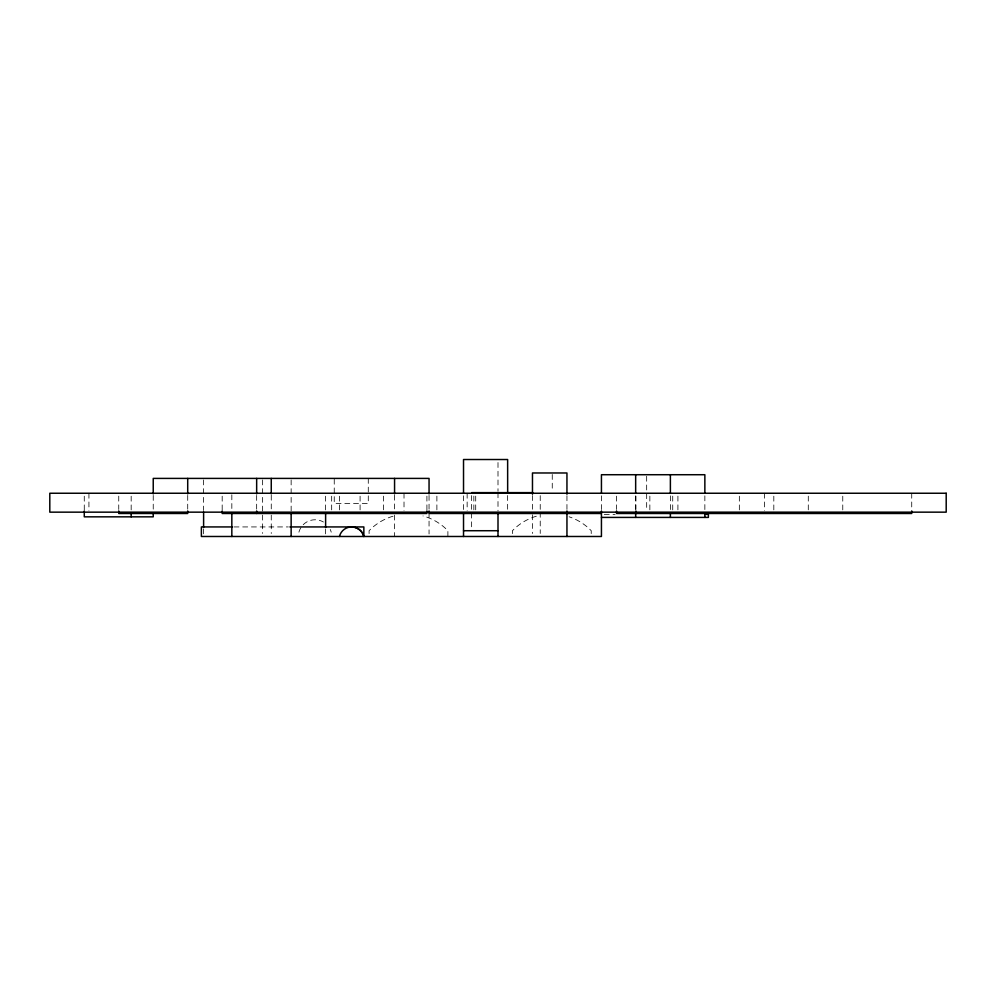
<?xml version="1.0" encoding="UTF-8"?>
<svg xmlns="http://www.w3.org/2000/svg" width="996" height="996" viewBox="0 0 996 996"><rect width="100%" height="100%" fill="white"/><g stroke="black" fill="none" stroke-linecap="round" stroke-linejoin="round"><path stroke-width="0.75" stroke-dasharray="4.98 3.74" d="M604.298 514.359L615.13 514.359M233.985 526.934L288.342 526.934M911.726 493.244L911.726 509.454M842.765 496.195L842.765 510.936M808.291 496.133L808.291 510.599M773.817 496.195L773.817 510.936M764.455 493.244L764.455 510.699M739.343 496.195L739.343 510.936M704.857 495.846L704.857 510.936M677.915 496.133L677.915 510.599M672.723 496.157L672.723 510.699M670.383 495.846L670.383 510.936M649.853 496.133L649.853 510.599M646.665 476.262L646.665 510.014M635.909 496.195L635.909 509.454M635.66 495.846L635.66 509.454M616.549 496.133L616.549 509.454M601.435 495.846L601.435 510.936M591.226 533.607L591.226 530.719A54.743 54.743 0 0 0 569.114 516.787M566.948 495.747L566.948 509.417M552.257 474.482L552.257 491.115M540.23 495.647L540.23 510.774M540.23 512.293L540.23 533.47M532.474 495.547L532.474 513.251M532.474 514.795L532.474 533.483M512.43 533.607L512.43 530.719A54.743 54.743 0 0 1 537.342 515.928M507.636 495.547L507.636 510.164M498 462.53L498 491.265M498 492.783L498 510.936M475.702 496.133L475.702 510.936M473.847 496.133L473.847 510.599M471.631 495.647L471.631 528.926M467.149 493.244L467.149 510.699M463.526 495.809L463.526 510.936M447.889 536.483L447.889 530.719A54.743 54.743 0 0 0 422.976 515.928M436.883 496.133L436.883 510.599M429.052 495.435L429.052 510.936M429.052 512.43L429.052 533.993M426.911 496.133L426.911 510.936M404.015 493.244L404.015 510.699M394.565 495.211L394.565 513.562M394.565 515.094L394.565 536.483M383.585 496.133L383.585 510.936M369.093 533.607L369.093 530.719A54.743 54.743 0 0 1 394.005 515.928M368.283 478.404L368.283 503.515L334.245 503.515L334.245 478.404M360.091 496.195L360.091 510.936M339.549 496.195L339.549 510.936M331.668 496.195L331.668 510.936M325.617 496.195L325.617 510.936M325.617 528.976L325.617 533.881M291.143 479.948L291.143 510.936M271.261 495.211L271.261 513.562M271.261 515.094L271.261 533.483M262.633 479.935L262.633 513.562M262.633 515.094L262.633 533.433M256.657 495.435L256.657 510.936M231.831 494.788L231.831 513.488M222.183 496.195L222.183 510.936M203.607 479.935L203.607 510.5M203.607 528.851L203.607 536.483M187.709 495.435L187.709 510.936M153.235 495.435L153.235 510.936M131.173 496.195L131.173 510.936M118.748 496.133L118.748 509.454M88.93 493.244L88.93 510.699M84.274 496.195L84.274 510.936M298.912 532.163A16.72 16.72 0 0 1 323.426 522.004M330.224 529.424A16.72 16.72 0 0 1 331.22 532.163"/><path stroke-width="1.49" d="M348.886 527.245C355.335 525.714 362.332 530.034 363.851 536.483A12.575 12.575 0 0 0 339.437 536.483M471.631 492.622L532.611 492.622M601.435 513.488L429.052 513.488L429.052 510.936M704.857 514.359L708.38 514.359L708.38 517.41L601.435 517.41M232.429 526.934L201.379 526.934L201.379 536.483L601.435 536.483L601.435 510.936M289.898 526.934L363.851 526.934L363.851 536.483M463.526 530.719L498 530.719M911.726 510.936L911.726 513.488L616.549 513.488L616.549 510.936M704.857 492.833L704.857 474.719L601.435 474.719L601.435 492.833M704.857 513.089L704.857 517.41M670.383 474.719L670.383 492.833M670.383 513.525L670.383 517.41M635.909 510.936L635.909 513.488M635.66 474.719L635.66 493.244M635.66 513.525L635.66 517.41M566.948 494.228L566.948 472.976L532.474 472.976L532.474 494.228M566.948 510.936L566.948 536.483M507.661 493.182L507.636 459.517L463.526 459.517L463.526 492.783M498 513.936L498 536.483M463.526 513.936L463.526 536.483M429.052 493.892L429.052 478.404L153.235 478.404L153.235 493.892M426.911 510.936L426.911 513.488L222.183 513.488L222.183 510.936M394.565 478.404L394.565 493.892M325.617 513.936L325.617 527.469M291.143 513.488L291.143 536.483M271.261 478.404L271.261 493.892M256.657 478.404L256.657 493.892M256.657 510.936L256.657 513.488M231.831 513.326L231.831 536.483M203.607 512.031L203.607 527.32M187.709 478.404L187.709 493.892M187.709 510.936L187.709 513.488L118.748 513.488L118.748 510.936M153.235 513.886L153.235 516.837L84.274 516.837L84.274 510.936M131.173 513.886L131.173 516.837M946.2 493.244L49.8 493.244L49.8 512.156L946.2 512.156L946.2 493.244"/></g></svg>
